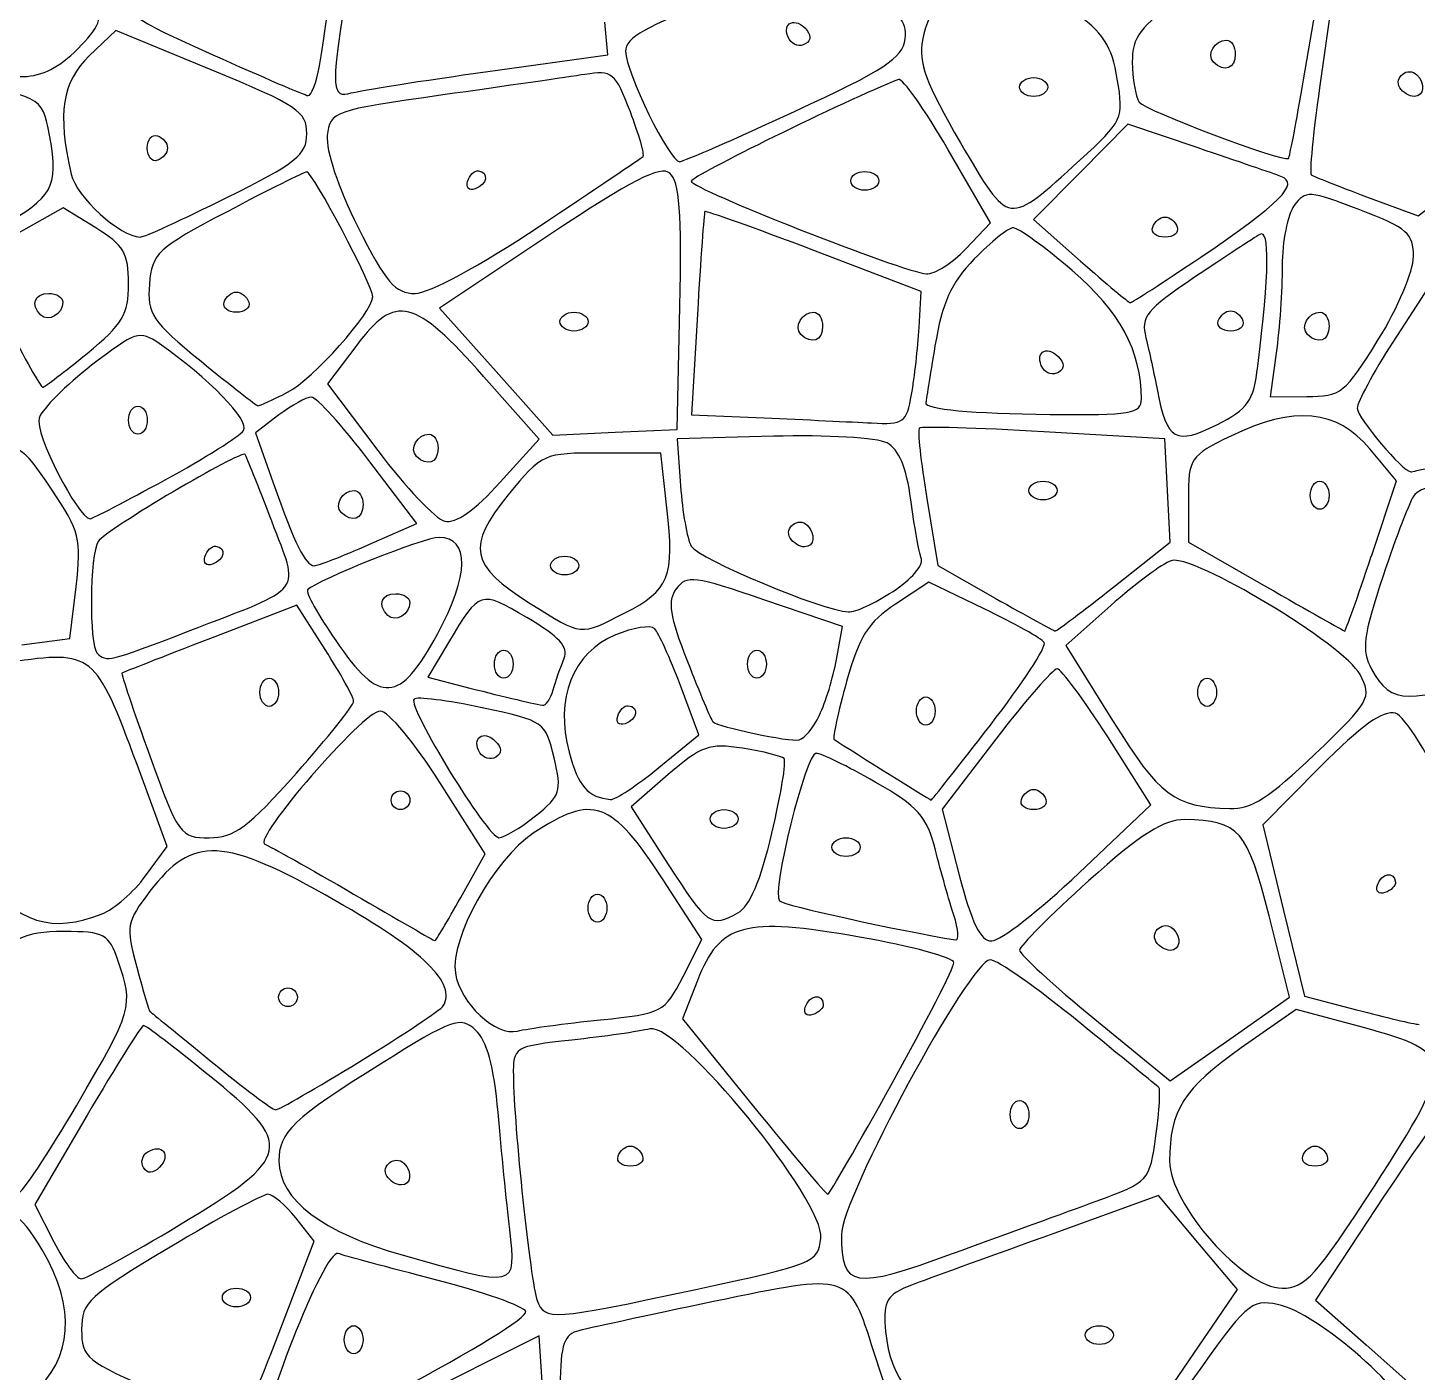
# Model space of a CAD drawing. Extents: x 1 to 601, y -4 to 449.
# Drawn here: x 68.6 to 179.7, y 215.2 to 322.6 of the extents above; entities that cross this region are included whole.
import ezdxf

# ---------------------------------------------------------------- set-up
doc = ezdxf.new("R2010")
doc.units = 0
doc.layers.get('0').update_dxf_attribs({"linetype": 'CONTINUOUS'})

msp = doc.modelspace()

# ---------------------------------------------------------------- linework, layer by layer
at = {"color": 7}
for points in [[(170.589548, 318.453255), (171.657413, 324.636765), (169.038413, 326.2554)], [(177.61266, 326.574623), (172.83183, 324.542745), (171.86811, 317.819175)], [(83.23983, 319.247535), (75.60369, 322.393808), (73.489831, 320.368598)], [(105.34878, 319.1175), (114.94659, 320.45829), (114.72378, 323.051558)], [(162.14688, 313.00542), (156.54279, 314.897992), (152.77188, 311.089567), (149.00097, 307.281142), (152.75097, 303.96801)], [(143.576115, 304.941518), (145.556895, 307.009013), (142.164668, 312.861765)], [(175.62597, 309.108668), (179.75097, 307.579417), (184.06347, 310.895557)], [(74.016136, 306.614655), (71.406308, 308.227612), (67.799566, 306.20016), (64.192816, 304.172715), (66.846893, 299.02908)], [(110.20641, 306.01086), (101.493247, 300.207683), (106.028715, 295.13373), (110.56419, 290.059785), (115.53258, 290.279408), (120.50097, 290.49903), (120.709477, 300.327263)], [(139.837717, 298.644473), (140.00097, 301.539915), (131.41737, 304.810867)], [(185.251432, 297.565792), (180.565267, 301.87587), (177.720622, 297.474645)], [(122.114445, 299.717917), (121.64409, 291.686798), (127.44753, 291.431348)], [(94.870568, 297.24633), (92.529533, 294.140805), (96.558293, 288.816158)], [(168.39903, 296.603707), (167.922083, 293.12403), (170.83653, 293.13228)], [(106.354365, 286.29738), (109.45776, 289.737998), (105.042203, 294.718515)], [(88.644795, 291.664395), (86.788628, 290.23812), (88.19289, 286.243575)], [(155.418818, 277.93653), (159.909465, 281.49903), (159.705218, 285.62403), (159.50097, 289.74903), (149.820068, 290.31813)], [(128.188748, 289.962772), (120.50097, 289.74903), (120.765045, 285.99903)], [(176.00436, 280.384208), (178.00593, 286.394378), (175.87845, 288.955057)], [(95.84148, 281.304503), (99.681998, 282.994028), (95.84148, 288.034005)], [(119.6775, 284.246355), (119.182223, 288.62403), (114.454305, 288.62403)], [(140.460855, 284.982555), (141.343373, 279.638715), (145.922168, 277.032517)], [(161.382338, 284.912078), (161.388338, 281.49903), (167.56947, 277.95783)], [(176.003993, 280.384208), (176.00436, 280.384208)], [(68.095103, 273.291337), (71.939243, 273.79251), (72.426773, 277.94058)], [(145.049685, 276.165998), (140.607127, 278.289345), (137.944215, 276.543765)], [(133.234178, 272.12403), (133.712228, 274.74903), (127.51449, 276.870277)], [(92.353545, 272.90898), (90.08112, 276.450247), (83.166045, 273.790815)], [(155.16042, 276.425663), (151.569877, 273.24903), (155.30826, 267.24903)], [(102.208875, 273.475433), (100.55172, 270.701842), (103.401345, 269.969857)], [(119.041732, 263.492295), (122.23698, 266.11056), (120.749452, 270.054795)], [(145.985303, 265.760603), (141.68577, 260.147175), (143.05044, 254.885603)], [(152.634893, 255.06153), (158.383875, 260.49903), (154.922655, 265.93653)], [(77.983477, 254.822467), (79.715985, 257.185035), (77.304997, 263.717032)], [(171.926085, 263.549595), (167.323342, 258.905573), (168.992685, 252.060735), (170.66202, 245.215898), (174.831495, 244.119405)], [(103.193363, 253.105148), (105.13899, 256.586258), (101.519738, 262.292648)], [(119.782643, 262.923682), (116.814315, 260.350327), (119.782643, 255.743738)], [(120.962873, 246.794377), (122.47044, 249.749452), (119.375452, 254.499825)], [(153.895598, 243.36927), (159.915218, 238.451707), (164.685653, 241.786477), (169.45608, 245.121247), (167.82246, 251.620447)], [(122.111168, 246.46134), (120.909983, 243.403432), (126.61002, 236.388735)], [(175.36686, 242.698972), (170.00097, 244.145242), (165.6078, 241.072132)], [(73.325491, 235.712535), (69.132721, 228.551033), (70.644586, 225.587535)], [(160.211932, 214.317052), (165.31134, 221.760082), (162.14295, 225.517605), (158.97456, 229.275127), (150.612765, 226.249965)], [(177.043087, 229.248683), (171.53307, 220.915365), (175.592917, 217.335968), (179.652765, 213.75657), (184.792957, 218.324903)], [(88.810162, 218.685338), (91.468725, 225.621645), (89.992912, 227.497838)], [(107.64228, 197.556315), (110.53359, 201.72084), (110.000085, 209.887522), (109.466587, 218.054205), (99.046282, 212.834108)], [(133.58754, 206.8155), (137.519557, 212.804678), (136.234395, 216.776858)]]:
    msp.add_lwpolyline(points, dxfattribs=at)
for points in [[(129.477668, 321.661695)], [(72.272431, 320.639348)], [(91.88595, 319.56153)], [(105.34878, 319.1175)], [(163.396358, 319.85364)], [(147.87597, 317.87403)], [(170.589548, 318.453255)], [(178.283003, 317.822205)], [(129.87597, 315.92121)], [(78.12597, 312.99903)], [(152.694473, 312.031095)], [(103.73847, 310.33653)], [(134.37597, 310.37403)], [(84.489945, 309.041175)], [(109.463475, 306.732945)], [(158.519722, 306.68028)], [(143.576115, 304.941518)], [(162.369225, 304.285132)], [(84.269723, 300.68028)], [(69.605581, 299.644417)], [(111.12597, 299.12403)], [(163.769723, 299.18028)], [(130.396357, 298.10364)], [(170.896358, 298.10364)], [(176.56347, 297.6843)], [(73.312246, 296.589375)], [(166.924927, 295.55265)], [(149.727667, 295.411695)], [(89.332313, 293.476455)], [(139.241235, 293.31153)], [(157.621785, 292.93653)], [(76.62597, 291.24903)], [(99.646358, 288.35364)], [(79.561988, 286.482923)], [(148.62597, 285.62403)], [(171.12597, 285.24903)], [(93.646358, 283.85364)], [(95.84148, 281.304502)], [(129.533003, 281.822205)], [(82.73847, 280.33653)], [(110.37597, 279.62403)], [(155.418818, 277.93653)], [(137.757353, 277.56153)], [(97.35558, 275.644417)], [(116.313345, 275.84208)], [(81.383858, 274.376138)], [(101.351708, 274.18653)], [(105.87597, 271.74903)], [(126.12597, 271.74903)], [(87.12597, 269.49903)], [(110.57841, 269.68653)], [(162.12597, 269.49903)], [(139.62597, 267.99903)], [(115.73847, 267.58653)], [(131.878553, 267.67941)], [(145.54236, 266.88462)], [(104.727667, 264.661695)], [(171.492247, 264.55911)], [(119.041732, 263.492295)], [(90.048735, 263.03691)], [(97.62597, 260.87403)], [(148.019723, 260.93028)], [(109.170045, 259.617135)], [(123.12597, 259.37403)], [(132.87597, 257.12403)], [(152.634893, 255.06153)], [(176.48847, 254.08653)], [(103.193363, 253.105148)], [(113.37597, 252.24903)], [(74.514646, 251.791957)], [(125.3592, 251.865052)], [(142.62363, 251.68653)], [(158.783003, 249.572205)], [(88.62597, 245.12403)], [(114.353137, 243.320137)], [(130.73847, 244.33653)], [(95.125313, 239.993497)], [(137.693348, 238.270102)], [(72.457216, 236.457345)], [(147.12597, 235.74903)], [(115.769722, 232.43028)], [(170.519722, 232.43028)], [(77.82339, 231.50688)], [(97.283002, 230.822205)], [(176.25402, 230.038597)], [(154.011067, 228.830887)], [(80.703525, 226.933537)], [(107.1042, 226.56153)], [(84.12597, 221.12403)], [(122.00097, 221.77569)], [(108.39543, 220.003612)], [(88.810162, 218.685338)], [(153.12597, 218.12403)], [(93.87597, 217.74903)]]:
    msp.add_lwpolyline(points, close=True, dxfattribs=at)
for points in [[(91.88595, 319.56153), (92.720903, 324.328733), (93.96522, 334.534163), (93.734978, 334.726613)], [(72.272431, 320.639347), (75.753023, 323.973968), (75.15972, 324.81534), (66.703351, 328.536983)], [(76.345283, 325.815645), (76.256423, 323.758433), (76.662698, 323.44791), (83.37597, 320.44197)], [(145.701638, 325.81551), (141.705473, 325.278413), (140.692073, 324.517058), (140.111858, 321.615975)], [(93.880988, 324.62403), (92.827358, 317.717303), (92.886255, 316.954118), (94.43847, 317.399828)], [(123.597218, 324.82521), (117.99168, 322.738545), (116.37597, 321.822405), (116.37597, 320.73063)], [(138.721643, 321.715298), (138.907793, 323.245275), (138.306863, 323.84067), (134.88039, 325.521173)], [(160.801695, 325.053675), (157.48323, 322.669598), (156.877748, 321.867157), (156.887453, 319.866173)], [(129.47769, 321.661695), (128.765033, 322.814805), (129.741203, 323.558797), (130.70382, 322.59618)], [(155.693093, 318.509745), (155.257635, 321.177473), (154.600732, 322.178595), (152.080905, 324.0147)], [(130.70382, 322.59618), (131.242455, 322.057545), (131.255393, 321.63804), (130.74312, 321.32145)], [(130.74312, 321.32145), (130.32318, 321.061913), (129.753728, 321.215025), (129.477668, 321.661695)], [(129.87597, 315.92121), (137.100045, 319.255058), (138.536813, 320.196172), (138.721643, 321.715298)], [(140.111858, 321.615975), (139.758698, 319.850175), (140.385698, 318.161775), (143.152965, 313.426778)], [(163.396358, 319.85364), (162.79716, 320.452837), (163.4745, 321.62403), (164.420235, 321.62403)], [(164.420235, 321.62403), (164.80839, 321.62403), (165.12597, 321.11778), (165.12597, 320.49903)], [(67.959931, 318.716603), (69.423076, 318.655253), (70.879111, 319.30446), (72.272431, 320.639348)], [(73.489831, 320.368598), (71.312288, 318.282383), (70.922933, 315.766943), (72.027203, 310.919198)], [(83.37597, 320.44197), (87.29472, 318.687315), (90.716535, 317.222962), (90.980003, 317.187855)], [(116.37597, 320.73063), (116.37597, 319.06413), (119.90781, 311.85924), (120.701108, 311.907435)], [(165.12597, 320.49903), (165.12597, 319.339223), (164.241, 319.009005), (163.396358, 319.85364)], [(90.87597, 314.154787), (90.87597, 315.91662), (90.15162, 316.39971), (83.23983, 319.247535)], [(90.980003, 317.187855), (91.24347, 317.152755), (91.651148, 318.220905), (91.88595, 319.56153)], [(94.43847, 317.399828), (95.160345, 317.607113), (100.069988, 318.380063), (105.34878, 319.1175)], [(113.10948, 318.881048), (111.812303, 318.675877), (106.70097, 317.937698), (101.75097, 317.24064)], [(116.751413, 315.89349), (115.54635, 319.048905), (115.32399, 319.231313), (113.10948, 318.881048)], [(156.887453, 319.866173), (156.893453, 318.564247), (157.146893, 317.127758), (157.449953, 316.673985)], [(178.283003, 317.822205), (177.770692, 318.651128), (178.953802, 319.546193), (179.64636, 318.853642)], [(70.170908, 314.711828), (69.668506, 317.223825), (69.095641, 317.428823), (60.102278, 318.31494)], [(138.188558, 318.481778), (133.866855, 316.75908), (121.62597, 310.747545), (121.62597, 310.347848)], [(142.164668, 312.861765), (140.298945, 316.08078), (138.5097, 318.609788), (138.188558, 318.481778)], [(147.87597, 317.87403), (147.87597, 318.28653), (148.38222, 318.62403), (149.00097, 318.62403)], [(149.00097, 317.12403), (148.38222, 317.12403), (147.87597, 317.46153), (147.87597, 317.87403)], [(149.00097, 318.62403), (149.61972, 318.62403), (150.12597, 318.28653), (150.12597, 317.87403)], [(150.12597, 317.87403), (150.12597, 317.46153), (149.61972, 317.12403), (149.00097, 317.12403)], [(152.694472, 312.031095), (156.137235, 315.168735), (156.212055, 315.33039), (155.693093, 318.509745)], [(169.38633, 312.174562), (169.460805, 312.226912), (170.002223, 315.052327), (170.589548, 318.453255)], [(171.86811, 317.819175), (171.338063, 314.121218), (171.038617, 310.992638), (171.20268, 310.866773)], [(179.420235, 317.12403), (179.03208, 317.12403), (178.520325, 317.438213), (178.283003, 317.822205)], [(179.64636, 318.853642), (180.359453, 318.14055), (180.226553, 317.12403), (179.420235, 317.12403)], [(101.75097, 317.24064), (92.951408, 316.00149), (92.745833, 315.929122), (92.52015, 313.99095)], [(157.449953, 316.673985), (157.898318, 316.002645), (168.921255, 311.847548), (169.38633, 312.174562)], [(117.767903, 312.312383), (117.914715, 312.433665), (117.457298, 314.045167), (116.751413, 315.89349)], [(120.701108, 311.907435), (121.00353, 311.92581), (125.13222, 313.732005), (129.87597, 315.92121)], [(67.220401, 307.18107), (70.759958, 309.319035), (71.084033, 310.146203), (70.170908, 314.711828)], [(78.12597, 312.99903), (78.12597, 313.686532), (78.488783, 314.128095), (78.93222, 313.980278)], [(78.93222, 313.980278), (79.375658, 313.832468), (79.73847, 313.390905), (79.73847, 312.99903)], [(84.489945, 309.041175), (90.050678, 311.799015), (90.87597, 312.45987), (90.87597, 314.154787)], [(92.52015, 313.99095), (92.384498, 312.826005), (93.393443, 309.816157), (94.967078, 306.691335)], [(143.152965, 313.426778), (147.097928, 306.676643), (146.857868, 306.711758), (152.694473, 312.031095)], [(78.93222, 312.017783), (78.488783, 311.869965), (78.12597, 312.311528), (78.12597, 312.99903)], [(79.73847, 312.99903), (79.73847, 312.607155), (79.375658, 312.165593), (78.93222, 312.017783)], [(109.463475, 306.732945), (113.884095, 309.680355), (117.62109, 312.1911), (117.767903, 312.312383)], [(168.772935, 310.734562), (168.210855, 310.94262), (165.229132, 311.964502), (162.14688, 313.00542)], [(96.147143, 301.106955), (96.175718, 301.973805), (91.349243, 311.116463), (90.87597, 311.091975)], [(103.73847, 310.33653), (103.90347, 310.83153), (104.283157, 311.211217), (104.58222, 311.18028)], [(104.58222, 311.18028), (105.478995, 311.087513), (105.305325, 310.058812), (104.33847, 309.73653)], [(119.918775, 310.984762), (119.14986, 311.622907), (116.911387, 310.476533), (110.20641, 306.01086)], [(134.37597, 310.37403), (134.37597, 310.78653), (134.88222, 311.12403), (135.50097, 311.12403)], [(135.50097, 311.12403), (136.11972, 311.12403), (136.62597, 310.78653), (136.62597, 310.37403)], [(72.027203, 310.919198), (72.439718, 309.10827), (75.964163, 305.893208), (77.552445, 305.878973)], [(90.87597, 311.091975), (90.66972, 311.081325), (87.80097, 309.649778), (84.50097, 307.910798)], [(104.33847, 309.73653), (103.84347, 309.57153), (103.57347, 309.84153), (103.73847, 310.33653)], [(120.709477, 300.327263), (120.868057, 307.802055), (120.678727, 310.354065), (119.918775, 310.984762)], [(121.62597, 310.347848), (121.62597, 309.749535), (138.606053, 303.066315), (140.423153, 302.949428)], [(135.50097, 309.62403), (134.88222, 309.62403), (134.37597, 309.96153), (134.37597, 310.37403)], [(136.62597, 310.37403), (136.62597, 309.96153), (136.11972, 309.62403), (135.50097, 309.62403)], [(162.369225, 304.285132), (168.73593, 308.581335), (170.30925, 310.165897), (168.772935, 310.734562)], [(171.20268, 310.866773), (171.366735, 310.740907), (173.35722, 309.949763), (175.62597, 309.108668)], [(77.552445, 305.878973), (77.85576, 305.875973), (80.977635, 307.299248), (84.489945, 309.041175)], [(175.08201, 308.059057), (171.025793, 309.611288), (170.735123, 309.629873), (169.83201, 308.394802)], [(84.50097, 307.910798), (78.884123, 304.950938), (78.487793, 304.581397), (78.294578, 302.12403)], [(122.709277, 307.915425), (122.640802, 307.82391), (122.373135, 304.135027), (122.114445, 299.717917)], [(131.41737, 304.810867), (126.696382, 306.609893), (122.777745, 308.006948), (122.709277, 307.915425)], [(169.83201, 308.394802), (169.306185, 307.675695), (168.87597, 305.51145), (168.87597, 303.58536)], [(179.37597, 304.321965), (179.37597, 306.178665), (178.889558, 306.601995), (175.08201, 308.059057)], [(94.967078, 306.691335), (97.220798, 302.216048), (97.94421, 301.37403), (99.535403, 301.37403)], [(99.535403, 301.37403), (100.629848, 301.37403), (104.810573, 303.630675), (109.463475, 306.732945)], [(159.50097, 305.87403), (158.813467, 305.87403), (158.371905, 306.236842), (158.519722, 306.68028)], [(158.519722, 306.68028), (158.667532, 307.123717), (159.109095, 307.48653), (159.50097, 307.48653)], [(159.50097, 307.48653), (159.892845, 307.48653), (160.334407, 307.123717), (160.482217, 306.68028)], [(160.482217, 306.68028), (160.630035, 306.236842), (160.188472, 305.87403), (159.50097, 305.87403)], [(76.62597, 302.153205), (76.62597, 304.596442), (76.254675, 305.23116), (74.016136, 306.614655)], [(147.379732, 306.62403), (146.9895, 306.62403), (145.58361, 305.50293), (144.255532, 304.132703)], [(152.082427, 303.21255), (149.88618, 305.088863), (147.769965, 306.62403), (147.379732, 306.62403)], [(167.075948, 306.093142), (166.622212, 305.828955), (164.281785, 304.28961), (161.874998, 302.67237)], [(166.924928, 295.55265), (167.849288, 303.060563), (167.899605, 306.5727), (167.075948, 306.093142)], [(140.423153, 302.949428), (141.067853, 302.907953), (142.486688, 303.804398), (143.576115, 304.941518)], [(144.255532, 304.132703), (142.400002, 302.218282), (141.67224, 300.611798), (141.112747, 297.195203)], [(152.75097, 303.96801), (154.81347, 302.145787), (156.600585, 300.64794), (156.72234, 300.639457)], [(156.72234, 300.639457), (156.844095, 300.630982), (159.385192, 302.271525), (162.369225, 304.285132)], [(168.87597, 303.58536), (168.87597, 301.659278), (168.661343, 298.517535), (168.39903, 296.603707)], [(176.56347, 297.684307), (178.110345, 300.183375), (179.37597, 303.170318), (179.37597, 304.321965)], [(157.621785, 292.93653), (157.60956, 296.78196), (155.9022, 299.949218), (152.082427, 303.21255)], [(161.874998, 302.67237), (158.015798, 300.079178), (157.555088, 299.508563), (157.973745, 297.84048)], [(69.605581, 299.644417), (68.760938, 300.48906), (69.091163, 301.37403), (70.250971, 301.37403)], [(70.250971, 301.37403), (70.869721, 301.37403), (71.375971, 301.05645), (71.375971, 300.668295)], [(73.312246, 296.589375), (76.17225, 298.93293), (76.62597, 299.694742), (76.62597, 302.153205)], [(78.294578, 302.12403), (78.107123, 299.73996), (78.48573, 299.17431), (82.419578, 295.961108)], [(84.269723, 300.68028), (84.417533, 301.123717), (84.859095, 301.48653), (85.25097, 301.48653)], [(85.25097, 301.48653), (85.642845, 301.48653), (86.084408, 301.123717), (86.232218, 300.68028)], [(89.332313, 293.476455), (91.402215, 294.54684), (96.104438, 299.811877), (96.147143, 301.106955)], [(105.042203, 294.718515), (99.46932, 301.00443), (97.982138, 301.374023), (94.870568, 297.24633)], [(71.375971, 300.668295), (71.375971, 299.72256), (70.204778, 299.04522), (69.605581, 299.644417)], [(85.25097, 299.87403), (84.563468, 299.87403), (84.121905, 300.236842), (84.269723, 300.68028)], [(86.232218, 300.68028), (86.380035, 300.236842), (85.938473, 299.87403), (85.25097, 299.87403)], [(163.769723, 299.18028), (163.917532, 299.623717), (164.359095, 299.98653), (164.75097, 299.98653)], [(164.75097, 299.98653), (165.142845, 299.98653), (165.584408, 299.623717), (165.732218, 299.18028)], [(66.846893, 299.02908), (68.306633, 296.200087), (69.612916, 293.88288), (69.749746, 293.879737)], [(111.12597, 299.12403), (111.12597, 299.53653), (111.63222, 299.87403), (112.25097, 299.87403)], [(112.25097, 298.37403), (111.63222, 298.37403), (111.12597, 298.71153), (111.12597, 299.12403)], [(112.25097, 299.87403), (112.86972, 299.87403), (113.37597, 299.53653), (113.37597, 299.12403)], [(113.37597, 299.12403), (113.37597, 298.71153), (112.86972, 298.37403), (112.25097, 298.37403)], [(130.396357, 298.10364), (129.79716, 298.702837), (130.4745, 299.87403), (131.420235, 299.87403)], [(131.420235, 299.87403), (131.80839, 299.87403), (132.12597, 299.36778), (132.12597, 298.74903)], [(164.75097, 298.37403), (164.063468, 298.37403), (163.621905, 298.736842), (163.769723, 299.18028)], [(165.732218, 299.18028), (165.880035, 298.736842), (165.438473, 298.37403), (164.75097, 298.37403)], [(170.896358, 298.10364), (170.29716, 298.702837), (170.9745, 299.87403), (171.920235, 299.87403)], [(171.920235, 299.87403), (172.30839, 299.87403), (172.62597, 299.36778), (172.62597, 298.74903)], [(79.085258, 297.364673), (77.516228, 298.451048), (77.20224, 298.35057), (73.675658, 295.633515)], [(132.12597, 298.74903), (132.12597, 297.589223), (131.241, 297.259005), (130.396357, 298.10364)], [(139.241235, 293.31153), (139.47951, 294.652155), (139.747927, 297.051983), (139.837717, 298.644473)], [(157.973745, 297.84048), (158.234843, 296.800185), (158.6484, 294.891533), (158.892758, 293.599035)], [(172.62597, 298.74903), (172.62597, 297.589223), (171.741, 297.259005), (170.896358, 298.10364)], [(85.81602, 290.420423), (86.349548, 291.202808), (83.013128, 294.645053), (79.085258, 297.364673)], [(141.112747, 297.195203), (140.7123, 294.749805), (140.382705, 292.689405), (140.380312, 292.61652)], [(149.72769, 295.411695), (149.015032, 296.564805), (149.991202, 297.308797), (150.95382, 296.34618)], [(170.83653, 293.13228), (173.58936, 293.14008), (173.906933, 293.3925), (176.56347, 297.6843)], [(177.720622, 297.474645), (176.156062, 295.053967), (174.87597, 292.681395), (174.87597, 292.202265)], [(73.675658, 295.633515), (71.616518, 294.047048), (69.724966, 292.149728), (69.472208, 291.41724)], [(69.749746, 293.879737), (69.886576, 293.876737), (71.489701, 295.095937), (73.312246, 296.589375)], [(82.419578, 295.961108), (84.80184, 294.015255), (86.852108, 292.41213), (86.975715, 292.398608)], [(150.95382, 296.34618), (151.492455, 295.807545), (151.505392, 295.38804), (150.99312, 295.07145)], [(163.652085, 290.887358), (166.166205, 292.169962), (166.581307, 292.761675), (166.924927, 295.55265)], [(150.99312, 295.07145), (150.57318, 294.811913), (150.003727, 294.965025), (149.727667, 295.411695)], [(86.975715, 292.398608), (87.099323, 292.385108), (88.159793, 292.870117), (89.332313, 293.476455)], [(158.892758, 293.599035), (159.638565, 289.654155), (160.392645, 289.22451), (163.652085, 290.887358)], [(76.62597, 291.24903), (76.62597, 291.86778), (76.96347, 292.37403), (77.37597, 292.37403)], [(77.37597, 292.37403), (77.78847, 292.37403), (78.12597, 291.86778), (78.12597, 291.24903)], [(91.25097, 293.08233), (90.83847, 293.08683), (89.665695, 292.44885), (88.644795, 291.664395)], [(95.84148, 288.034005), (93.729203, 290.80599), (91.66347, 293.07774), (91.25097, 293.08233)], [(136.029487, 291.02496), (138.6171, 290.884402), (138.837765, 291.041535), (139.241235, 293.31153)], [(140.380312, 292.61652), (140.364037, 292.119825), (144.02814, 291.785813), (150.31347, 291.71103)], [(150.31347, 291.71103), (156.81237, 291.633713), (157.625505, 291.770055), (157.621785, 292.93653)], [(175.87845, 288.955057), (173.256758, 292.110577), (169.817355, 292.426275), (164.771033, 289.974578)], [(69.472208, 291.41724), (69.076666, 290.270985), (72.581348, 283.379603), (73.561988, 283.375373)], [(77.37597, 290.12403), (76.96347, 290.12403), (76.62597, 290.63028), (76.62597, 291.24903)], [(78.12597, 291.24903), (78.12597, 290.63028), (77.78847, 290.12403), (77.37597, 290.12403)], [(127.44753, 291.431348), (130.639425, 291.29085), (134.501302, 291.107978), (136.029487, 291.02496)], [(174.87597, 292.202265), (174.87597, 291.421357), (178.51362, 287.12403), (179.174655, 287.12403)], [(79.561988, 286.482923), (82.690928, 288.19281), (85.505243, 289.964685), (85.81602, 290.420423)], [(99.646358, 288.35364), (99.04716, 288.952837), (99.7245, 290.12403), (100.670235, 290.12403)], [(100.670235, 290.12403), (101.05839, 290.12403), (101.37597, 289.61778), (101.37597, 288.99903)], [(137.27601, 289.427527), (136.506293, 289.839472), (132.417023, 290.080327), (128.188748, 289.962772)], [(139.858755, 290.606812), (139.704525, 290.452583), (139.97547, 287.92167), (140.460855, 284.982555)], [(149.820068, 290.31813), (144.495578, 290.631135), (140.012985, 290.761043), (139.858755, 290.606812)], [(70.457633, 285.725092), (68.006821, 289.352872), (67.992931, 289.360425), (64.625971, 288.89817)], [(85.943865, 288.503505), (85.63998, 288.886627), (74.834716, 282.500977), (74.199953, 281.563132)], [(101.37597, 288.99903), (101.37597, 287.839223), (100.491, 287.509005), (99.646358, 288.35364)], [(139.177778, 284.892157), (138.83646, 287.4651), (138.226988, 288.918577), (137.27601, 289.427527)], [(164.771033, 289.974578), (161.481233, 288.376275), (161.376165, 288.219315), (161.382338, 284.912078)], [(88.074435, 283.180057), (87.013635, 285.967987), (86.05488, 288.36354), (85.943865, 288.503505)], [(96.558293, 288.816158), (98.774108, 285.887603), (101.18643, 283.348695), (101.919008, 283.174133)], [(114.454305, 288.62403), (109.767908, 288.62403), (109.702365, 288.594705), (106.989525, 285.284048)], [(179.174655, 287.12403), (179.322075, 287.12403), (181.593375, 287.664263), (184.221982, 288.324547)], [(188.711895, 287.75334), (188.270025, 288.265177), (180.088898, 286.10658), (179.471295, 285.315202)], [(72.426773, 277.94058), (72.878063, 281.780385), (72.731723, 282.358905), (70.457633, 285.725092)], [(73.561988, 283.375373), (73.733041, 283.37463), (76.433048, 284.773028), (79.561988, 286.482923)], [(88.19289, 286.243575), (89.913585, 281.348903), (90.764903, 279.62541), (91.464855, 279.619507)], [(93.646358, 283.85364), (93.04716, 284.452837), (93.7245, 285.62403), (94.670235, 285.62403)], [(94.670235, 285.62403), (95.05839, 285.62403), (95.37597, 285.11778), (95.37597, 284.49903)], [(101.919008, 283.174133), (102.790838, 282.96639), (104.32305, 284.045325), (106.354365, 286.29738)], [(120.765045, 285.99903), (120.91029, 283.93653), (121.294313, 281.767995), (121.618433, 281.18007)], [(148.62597, 285.62403), (148.62597, 286.03653), (149.13222, 286.37403), (149.75097, 286.37403)], [(149.75097, 284.87403), (149.13222, 284.87403), (148.62597, 285.21153), (148.62597, 285.62403)], [(149.75097, 286.37403), (150.36972, 286.37403), (150.87597, 286.03653), (150.87597, 285.62403)], [(150.87597, 285.62403), (150.87597, 285.21153), (150.36972, 284.87403), (149.75097, 284.87403)], [(171.12597, 285.24903), (171.12597, 285.86778), (171.46347, 286.37403), (171.87597, 286.37403)], [(171.87597, 286.37403), (172.28847, 286.37403), (172.62597, 285.86778), (172.62597, 285.24903)], [(95.37597, 284.49903), (95.37597, 283.339223), (94.491, 283.009005), (93.646358, 283.85364)], [(106.989525, 285.284048), (103.60842, 281.157848), (103.916955, 279.636833), (108.750908, 276.600795)], [(140.023875, 280.177395), (139.834778, 280.687995), (139.454033, 282.80964), (139.177778, 284.892157)], [(171.87597, 284.12403), (171.46347, 284.12403), (171.12597, 284.63028), (171.12597, 285.24903)], [(172.62597, 285.24903), (172.62597, 284.63028), (172.28847, 284.12403), (171.87597, 284.12403)], [(179.471295, 285.315202), (179.12097, 284.866305), (177.98592, 281.939992), (176.948963, 278.812282)], [(116.313345, 275.84208), (119.8731, 277.65813), (120.301725, 278.72892), (119.6775, 284.246355)], [(129.533003, 281.822205), (129.020693, 282.651128), (130.203803, 283.546192), (130.89636, 282.853642)], [(81.383828, 274.376138), (90.88302, 278.033955), (90.316268, 277.288177), (88.074435, 283.180057)], [(130.89636, 282.853642), (131.609453, 282.14055), (131.476553, 281.12403), (130.670235, 281.12403)], [(74.199953, 281.563132), (73.509901, 280.543612), (73.449953, 273.300045), (74.126003, 272.624032)], [(82.73847, 280.33653), (82.90347, 280.83153), (83.283158, 281.211217), (83.58222, 281.18028)], [(83.58222, 281.18028), (84.478995, 281.087513), (84.305325, 280.058812), (83.33847, 279.73653)], [(101.455005, 281.87403), (100.240208, 281.87403), (91.779038, 278.50161), (90.942998, 277.6842)], [(91.464855, 279.619507), (91.759718, 279.617257), (93.729203, 280.375267), (95.84148, 281.304502)], [(101.351708, 274.18653), (103.877438, 278.84451), (103.918148, 281.87403), (101.455005, 281.87403)], [(121.618433, 281.18007), (122.17116, 280.177455), (132.12558, 276.01371), (134.198985, 275.91786)], [(130.670235, 281.12403), (130.28208, 281.12403), (129.770325, 281.438212), (129.533003, 281.822205)], [(83.33847, 279.73653), (82.84347, 279.57153), (82.57347, 279.84153), (82.73847, 280.33653)], [(110.37597, 279.62403), (110.37597, 280.03653), (110.88222, 280.37403), (111.50097, 280.37403)], [(111.50097, 280.37403), (112.11972, 280.37403), (112.62597, 280.03653), (112.62597, 279.62403)], [(137.757353, 277.56153), (139.19304, 278.489655), (140.21298, 279.666795), (140.023875, 280.177395)], [(159.992842, 280.016287), (159.30981, 279.788588), (157.135222, 278.172802), (155.16042, 276.425663)], [(175.10577, 270.912577), (173.859855, 273.290498), (161.732002, 280.59606), (159.992842, 280.016287)], [(173.876513, 274.39533), (173.945738, 274.38363), (174.903128, 277.078613), (176.003993, 280.384208)], [(111.50097, 278.87403), (110.88222, 278.87403), (110.37597, 279.21153), (110.37597, 279.62403)], [(112.62597, 279.62403), (112.62597, 279.21153), (112.11972, 278.87403), (111.50097, 278.87403)], [(127.51449, 276.870277), (121.853753, 278.807722), (121.238993, 278.885167), (120.41922, 277.764068)], [(120.41922, 277.764068), (119.699115, 276.779265), (119.875755, 275.63316), (121.31274, 271.966417)], [(150.71457, 274.400175), (150.83205, 274.385775), (152.948963, 275.977155), (155.418818, 277.93653)], [(167.56947, 277.95783), (170.969093, 276.01017), (173.807265, 274.407045), (173.876513, 274.39533)], [(176.948963, 278.812282), (175.33998, 273.959182), (175.20285, 272.865338), (176.01351, 271.350607)], [(90.942998, 277.6842), (90.773618, 277.518585), (91.786118, 275.694202), (93.192998, 273.630007)], [(97.35558, 275.644417), (96.510945, 276.48906), (96.841163, 277.37403), (98.00097, 277.37403)], [(99.12597, 276.668295), (99.12597, 275.72256), (97.954778, 275.04522), (97.35558, 275.644417)], [(98.00097, 277.37403), (98.61972, 277.37403), (99.12597, 277.05645), (99.12597, 276.668295)], [(108.469515, 275.477812), (104.726655, 277.671277), (104.713208, 277.66698), (102.208875, 273.475433)], [(134.198985, 275.91786), (134.7204, 275.893785), (136.321665, 276.633405), (137.757353, 277.56153)], [(145.922168, 277.032517), (148.44051, 275.59911), (150.59709, 274.414552), (150.71457, 274.400175)], [(108.750908, 276.600795), (112.929638, 273.976283), (112.70103, 273.999217), (116.313345, 275.84208)], [(137.944215, 276.543765), (135.783225, 275.127202), (135.049027, 273.962738), (134.048977, 270.36576)], [(149.846827, 273.46893), (149.651812, 273.784477), (147.493095, 274.998157), (145.049685, 276.165998)], [(111.45906, 272.21496), (111.831953, 273.115875), (111.057458, 273.961177), (108.469515, 275.477812)], [(118.701735, 274.578742), (118.393635, 274.897582), (116.978475, 274.672492), (115.556955, 274.078545)], [(120.749452, 270.054795), (119.931315, 272.224125), (119.009842, 274.259902), (118.701735, 274.578742)], [(74.126003, 272.624032), (74.862218, 271.887817), (75.02187, 271.92636), (81.383858, 274.376138)], [(83.166045, 273.790815), (79.36275, 272.328127), (76.182892, 271.08978), (76.099695, 271.03893)], [(93.192998, 273.630007), (96.710183, 268.469558), (98.31096, 268.57875), (101.351708, 274.18653)], [(115.556955, 274.078545), (112.15122, 272.655532), (110.700645, 268.988857), (111.851947, 264.713235)], [(145.54236, 266.88462), (148.10484, 270.19044), (150.04185, 273.153382), (149.846827, 273.46893)], [(77.304997, 263.717032), (73.995188, 272.684168), (73.771838, 272.86347), (67.117651, 271.895325)], [(94.62597, 268.783748), (94.62597, 269.104927), (93.603375, 270.961282), (92.353545, 272.90898)], [(105.87597, 271.74903), (105.87597, 272.36778), (106.21347, 272.87403), (106.62597, 272.87403)], [(106.62597, 272.87403), (107.03847, 272.87403), (107.37597, 272.36778), (107.37597, 271.74903)], [(110.57841, 269.68653), (110.785965, 270.408405), (111.182265, 271.5462), (111.45906, 272.21496)], [(126.12597, 271.74903), (126.12597, 272.36778), (126.46347, 272.87403), (126.87597, 272.87403)], [(126.87597, 272.87403), (127.28847, 272.87403), (127.62597, 272.36778), (127.62597, 271.74903)], [(106.62597, 270.62403), (106.21347, 270.62403), (105.87597, 271.13028), (105.87597, 271.74903)], [(107.37597, 271.74903), (107.37597, 271.13028), (107.03847, 270.62403), (106.62597, 270.62403)], [(121.31274, 271.966417), (122.297813, 269.452807), (123.213188, 267.286815), (123.34689, 267.153112)], [(126.87597, 270.62403), (126.46347, 270.62403), (126.12597, 271.13028), (126.12597, 271.74903)], [(127.62597, 271.74903), (127.62597, 271.13028), (127.28847, 270.62403), (126.87597, 270.62403)], [(131.878553, 267.67941), (132.361223, 268.680202), (132.97125, 270.68028), (133.234178, 272.12403)], [(150.873143, 271.37403), (150.549577, 271.37403), (148.350053, 268.847985), (145.985303, 265.760603)], [(154.922655, 265.93653), (153.01899, 268.927155), (151.196708, 271.37403), (150.873143, 271.37403)], [(176.01351, 271.350607), (177.551618, 268.476622), (179.206155, 268.464142), (186.06714, 271.274797)], [(76.099695, 271.03893), (76.01649, 270.98808), (77.01699, 268.00518), (78.323017, 264.410257)], [(87.12597, 269.49903), (87.12597, 270.11778), (87.46347, 270.62403), (87.87597, 270.62403)], [(87.87597, 270.62403), (88.28847, 270.62403), (88.62597, 270.11778), (88.62597, 269.49903)], [(134.048977, 270.36576), (133.371203, 267.92793), (132.914378, 265.850392), (133.033815, 265.749)], [(162.12597, 269.49903), (162.12597, 270.11778), (162.46347, 270.62403), (162.87597, 270.62403)], [(162.87597, 270.62403), (163.28847, 270.62403), (163.62597, 270.11778), (163.62597, 269.49903)], [(171.492247, 264.55911), (175.922242, 268.813013), (176.069857, 269.07255), (175.10577, 270.912577)], [(87.87597, 268.37403), (87.46347, 268.37403), (87.12597, 268.88028), (87.12597, 269.49903)], [(88.62597, 269.49903), (88.62597, 268.88028), (88.28847, 268.37403), (87.87597, 268.37403)], [(99.45288, 268.950938), (98.892682, 268.39074), (105.3459, 257.873302), (106.247085, 257.877757)], [(104.901262, 268.261372), (102.118725, 268.854713), (99.666952, 269.165017), (99.45288, 268.950938)], [(103.401345, 269.969857), (106.21107, 269.248125), (108.797813, 268.631025), (109.725998, 268.46103)], [(109.725998, 268.46103), (109.98726, 268.41318), (110.370848, 268.964655), (110.57841, 269.68653)], [(139.62597, 267.99903), (139.62597, 268.61778), (139.96347, 269.12403), (140.37597, 269.12403)], [(140.37597, 269.12403), (140.78847, 269.12403), (141.12597, 268.61778), (141.12597, 267.99903)], [(162.87597, 268.37403), (162.46347, 268.37403), (162.12597, 268.88028), (162.12597, 269.49903)], [(163.62597, 269.49903), (163.62597, 268.88028), (163.28847, 268.37403), (162.87597, 268.37403)], [(96.761085, 267.99903), (95.398095, 267.99903), (86.487105, 257.71956), (87.527858, 257.34783)], [(90.048735, 263.03691), (92.566215, 265.876492), (94.62597, 268.462567), (94.62597, 268.783748)], [(101.519738, 262.292648), (99.529148, 265.431158), (97.387755, 267.99903), (96.761085, 267.99903)], [(110.649772, 264.267682), (109.97043, 267.140242), (109.88694, 267.19824), (104.901262, 268.261372)], [(115.73847, 267.58653), (115.90347, 268.08153), (116.283157, 268.461217), (116.58222, 268.43028)], [(116.58222, 268.43028), (117.478995, 268.337513), (117.305325, 267.308812), (116.33847, 266.98653)], [(140.37597, 266.87403), (139.96347, 266.87403), (139.62597, 267.38028), (139.62597, 267.99903)], [(141.12597, 267.99903), (141.12597, 267.38028), (140.78847, 266.87403), (140.37597, 266.87403)], [(177.94524, 267.82323), (176.936775, 268.086945), (175.203187, 266.85609), (171.926085, 263.549595)], [(186.12597, 252.13707), (186.12597, 254.427382), (179.328322, 267.461542), (177.94524, 267.82323)], [(116.33847, 266.98653), (115.84347, 266.82153), (115.57347, 267.09153), (115.73847, 267.58653)], [(123.34689, 267.153112), (123.77169, 266.728305), (129.46968, 265.525995), (130.25097, 265.696305)], [(130.25097, 265.696305), (130.66347, 265.786223), (131.395882, 266.678625), (131.878553, 267.67941)], [(140.817142, 260.88828), (140.853517, 260.88048), (142.97988, 263.578792), (145.54236, 266.88462)], [(155.30826, 267.24903), (159.091702, 261.176708), (160.187962, 260.352645), (164.687272, 260.19879)], [(104.72769, 264.661695), (104.015032, 265.814805), (104.991202, 266.558797), (105.95382, 265.59618)], [(105.95382, 265.59618), (106.492455, 265.057545), (106.505392, 264.63804), (105.99312, 264.32145)], [(133.033815, 265.749), (133.254645, 265.561537), (140.696032, 260.914365), (140.817142, 260.88828)], [(105.99312, 264.32145), (105.57318, 264.061913), (105.003727, 264.215025), (104.727667, 264.661695)], [(111.851947, 264.713235), (112.586775, 261.9843), (113.370997, 261.091905), (115.173727, 260.933243)], [(125.722815, 265.026195), (123.081578, 265.444658), (122.420753, 265.210762), (119.782643, 262.923682)], [(129.045135, 264.20487), (128.85237, 264.397627), (127.357328, 264.767227), (125.722815, 265.026195)], [(131.60931, 264.62403), (130.778355, 264.62403), (128.010578, 253.489418), (128.676105, 252.823897)], [(136.330523, 262.328512), (134.123843, 263.591048), (131.999295, 264.62403), (131.60931, 264.62403)], [(164.687272, 260.19879), (166.386877, 260.140665), (167.90175, 261.11133), (171.492247, 264.55911)], [(78.323017, 264.410257), (80.629372, 258.061867), (80.76621, 257.87403), (83.08455, 257.87403)], [(109.170045, 259.617135), (111.177937, 261.223815), (111.287895, 261.569408), (110.649772, 264.267682)], [(115.173727, 260.933243), (115.54374, 260.900692), (117.28434, 262.05225), (119.041732, 263.492295)], [(128.069707, 258.230235), (128.798955, 261.32352), (129.237893, 264.012105), (129.045135, 264.20487)], [(83.08455, 257.87403), (85.09269, 257.87403), (86.19789, 258.693367), (90.048735, 263.03691)], [(141.145988, 256.891012), (140.457555, 259.583647), (139.768867, 260.361292), (136.330523, 262.328512)], [(97.62597, 260.87403), (97.62597, 261.28653), (97.96347, 261.62403), (98.37597, 261.62403)], [(98.37597, 261.62403), (98.78847, 261.62403), (99.12597, 261.28653), (99.12597, 260.87403)], [(119.375452, 254.499825), (115.22514, 260.869965), (113.76309, 261.394147), (108.97803, 258.22755)], [(148.019723, 260.93028), (148.167532, 261.373717), (148.609095, 261.73653), (149.00097, 261.73653)], [(149.00097, 261.73653), (149.392845, 261.73653), (149.834408, 261.373717), (149.982218, 260.93028)], [(98.37597, 260.12403), (97.96347, 260.12403), (97.62597, 260.46153), (97.62597, 260.87403)], [(99.12597, 260.87403), (99.12597, 260.46153), (98.78847, 260.12403), (98.37597, 260.12403)], [(123.12597, 259.37403), (123.12597, 259.78653), (123.63222, 260.12403), (124.25097, 260.12403)], [(124.25097, 260.12403), (124.86972, 260.12403), (125.37597, 259.78653), (125.37597, 259.37403)], [(149.00097, 260.12403), (148.313468, 260.12403), (147.871905, 260.486842), (148.019723, 260.93028)], [(149.982218, 260.93028), (150.130035, 260.486842), (149.688473, 260.12403), (149.00097, 260.12403)], [(106.247085, 257.877757), (106.661722, 257.880007), (107.977057, 258.662527), (109.170045, 259.617135)], [(124.25097, 258.62403), (123.63222, 258.62403), (123.12597, 258.96153), (123.12597, 259.37403)], [(125.37597, 259.37403), (125.37597, 258.96153), (124.86972, 258.62403), (124.25097, 258.62403)], [(161.085757, 259.321312), (159.43749, 259.361437), (157.602113, 258.194032), (153.398257, 254.431605)], [(167.82246, 251.620447), (166.09131, 258.507682), (165.47298, 259.214505), (161.085757, 259.321312)], [(93.178237, 252.84018), (84.208785, 257.957445), (81.755243, 258.08226), (78.33294, 253.595393)], [(108.97803, 258.22755), (105.863692, 256.166572), (102.314505, 249.797055), (102.75699, 247.06302)], [(125.3592, 251.865052), (126.282, 252.35892), (127.186035, 254.4819), (128.069707, 258.230235)], [(132.87597, 257.12403), (132.87597, 257.53653), (133.38222, 257.87403), (134.00097, 257.87403)], [(134.00097, 257.87403), (134.61972, 257.87403), (135.12597, 257.53653), (135.12597, 257.12403)], [(87.527858, 257.34783), (87.925568, 257.20578), (91.11972, 255.417127), (94.62597, 253.373048)], [(134.00097, 256.37403), (133.38222, 256.37403), (132.87597, 256.71153), (132.87597, 257.12403)], [(135.12597, 257.12403), (135.12597, 256.71153), (134.61972, 256.37403), (134.00097, 256.37403)], [(142.62363, 251.68653), (142.252755, 252.820905), (141.58782, 255.162923), (141.145988, 256.891012)], [(119.782643, 255.743738), (122.921572, 250.87239), (123.175013, 250.69611), (125.3592, 251.865052)], [(64.037851, 255.085117), (68.127488, 250.944037), (70.429441, 250.220467), (74.514646, 251.791957)], [(74.514646, 251.791957), (75.46962, 252.159322), (77.030595, 253.523047), (77.983477, 254.822467)], [(143.05044, 254.885603), (144.044753, 251.052), (144.750398, 249.62403), (145.650518, 249.62403)], [(145.650518, 249.62403), (146.329988, 249.62403), (149.472952, 252.070905), (152.634893, 255.06153)], [(153.398257, 254.431605), (150.360997, 251.713275), (147.87597, 249.218655), (147.87597, 248.888002)], [(176.48847, 254.08653), (176.810753, 255.053385), (177.839452, 255.227055), (177.93222, 254.33028)], [(78.33294, 253.595393), (76.447455, 251.1234), (76.395383, 250.822988), (77.2794, 247.517738)], [(94.62597, 253.373048), (98.13222, 251.328968), (101.056493, 249.649223), (101.124353, 249.640283)], [(113.37597, 252.24903), (113.37597, 252.86778), (113.71347, 253.37403), (114.12597, 253.37403)], [(114.12597, 253.37403), (114.53847, 253.37403), (114.87597, 252.86778), (114.87597, 252.24903)], [(177.08847, 253.48653), (176.59347, 253.32153), (176.32347, 253.59153), (176.48847, 254.08653)], [(177.93222, 254.33028), (177.963195, 254.031217), (177.58347, 253.65153), (177.08847, 253.48653)], [(101.785905, 244.430558), (102.8916, 246.219608), (100.237282, 248.812845), (93.178237, 252.84018)], [(101.124353, 249.640283), (101.192228, 249.631358), (102.123263, 251.190533), (103.193363, 253.105148)], [(114.12597, 251.12403), (113.71347, 251.12403), (113.37597, 251.63028), (113.37597, 252.24903)], [(114.87597, 252.24903), (114.87597, 251.63028), (114.53847, 251.12403), (114.12597, 251.12403)], [(128.676105, 252.823897), (129.018023, 252.48198), (138.295665, 250.431892), (142.774455, 249.70857)], [(135.06849, 249.935647), (125.828093, 251.552947), (123.909083, 251.038395), (122.111168, 246.46134)], [(142.774455, 249.70857), (143.062373, 249.66207), (142.994497, 250.552155), (142.62363, 251.68653)], [(158.783003, 249.572205), (158.270693, 250.401127), (159.453802, 251.296192), (160.14636, 250.603642)], [(71.441768, 250.37403), (68.211398, 250.37403), (67.439251, 249.982575), (62.547398, 245.86485)], [(75.802598, 248.012115), (75.036023, 250.211115), (74.735228, 250.37403), (71.441768, 250.37403)], [(160.14636, 250.603642), (160.859453, 249.89055), (160.726553, 248.87403), (159.920235, 248.87403)], [(142.62597, 247.889542), (142.62597, 248.287395), (139.225103, 249.20814), (135.06849, 249.935647)], [(147.87597, 248.888002), (147.87597, 248.557357), (150.584805, 246.073927), (153.895598, 243.36927)], [(159.920235, 248.87403), (159.53208, 248.87403), (159.020325, 249.188212), (158.783003, 249.572205)], [(72.457216, 236.457345), (76.941353, 244.076527), (77.047155, 244.44198), (75.802598, 248.012115)], [(145.519822, 248.122575), (143.93133, 248.120325), (133.62597, 229.069515), (133.62597, 226.135252)], [(137.693348, 238.270102), (140.406285, 243.162937), (142.62597, 247.49169), (142.62597, 247.889542)], [(152.644822, 243.124515), (149.286435, 245.874247), (146.080185, 248.123377), (145.519822, 248.122575)], [(77.2794, 247.517738), (77.790893, 245.60532), (78.274995, 244.004468), (78.355178, 243.960293)], [(102.75699, 247.06302), (103.15191, 244.622932), (105.97731, 241.987432), (107.731072, 242.423265)], [(114.353137, 243.320137), (119.356395, 243.829237), (119.484532, 243.896587), (120.962873, 246.794377)], [(88.62597, 245.12403), (88.62597, 245.53653), (88.96347, 245.87403), (89.37597, 245.87403)], [(89.37597, 245.87403), (89.78847, 245.87403), (90.12597, 245.53653), (90.12597, 245.12403)], [(89.37597, 244.37403), (88.96347, 244.37403), (88.62597, 244.71153), (88.62597, 245.12403)], [(90.12597, 245.12403), (90.12597, 244.71153), (89.78847, 244.37403), (89.37597, 244.37403)], [(95.125313, 239.993497), (98.595698, 242.121698), (101.592968, 244.118378), (101.785905, 244.430558)], [(130.73847, 244.33653), (131.060753, 245.303385), (132.089453, 245.477055), (132.18222, 244.58028)], [(132.18222, 244.58028), (132.213195, 244.281217), (131.83347, 243.90153), (131.33847, 243.73653)], [(78.355178, 243.960293), (78.435368, 243.916118), (80.627865, 242.13489), (83.22741, 240.002003)], [(104.36787, 242.506358), (103.144875, 243.613155), (102.584415, 243.41244), (96.774195, 239.786835)], [(107.731072, 242.423265), (108.567015, 242.631007), (111.546945, 243.034597), (114.353137, 243.320137)], [(131.33847, 243.73653), (130.84347, 243.57153), (130.57347, 243.84153), (130.73847, 244.33653)], [(174.831495, 244.119405), (177.12471, 243.51633), (179.375062, 242.98941), (179.832285, 242.948468)], [(77.829922, 242.87403), (77.658517, 242.87403), (75.631522, 239.651355), (73.325491, 235.712535)], [(82.992615, 238.93653), (80.324542, 241.102155), (78.001327, 242.87403), (77.829922, 242.87403)], [(106.17396, 235.905195), (105.837727, 239.64825), (105.282112, 241.67898), (104.36787, 242.506358)], [(118.313107, 242.594798), (117.45393, 242.386388), (114.641595, 241.982865), (112.06347, 241.698082)], [(131.988067, 225.86274), (132.33399, 228.790613), (120.598822, 243.149228), (118.313107, 242.594798)], [(159.01545, 237.922537), (158.869987, 238.03389), (156.003202, 240.374782), (152.644822, 243.124515)], [(176.25402, 230.038597), (182.782477, 240.140932), (182.742532, 240.711007), (175.36686, 242.698972)], [(112.06347, 241.698082), (107.419815, 241.185128), (107.37615, 241.15839), (107.39532, 238.839652)], [(83.22741, 240.002003), (85.826948, 237.869115), (88.147717, 236.12403), (88.38468, 236.12403)], [(88.38468, 236.12403), (88.621635, 236.12403), (91.65492, 237.86529), (95.125313, 239.993497)], [(165.6078, 241.072132), (160.973497, 237.830355), (159.87597, 236.09922), (159.87597, 232.031317)], [(80.703525, 226.933537), (89.794627, 232.395855), (89.96301, 233.278785), (82.992615, 238.93653)], [(96.774195, 239.786835), (89.80965, 235.44093), (88.614997, 234.30228), (88.64967, 232.043183)], [(107.39532, 238.839652), (107.427345, 234.964463), (108.774345, 222.26154), (109.297897, 220.897178)], [(132.53538, 229.37403), (132.659318, 229.37403), (134.980403, 233.37726), (137.693348, 238.270102)], [(158.775547, 234.05274), (159.052965, 236.069767), (159.16092, 237.811177), (159.01545, 237.922537)], [(147.12597, 235.74903), (147.12597, 236.36778), (147.46347, 236.87403), (147.87597, 236.87403)], [(147.87597, 236.87403), (148.28847, 236.87403), (148.62597, 236.36778), (148.62597, 235.74903)], [(183.78543, 236.922488), (182.781225, 237.459923), (181.53315, 236.039423), (177.043087, 229.248683)], [(67.769716, 229.427505), (68.055031, 229.398105), (70.164406, 232.561522), (72.457216, 236.457345)], [(107.1042, 226.56153), (106.85967, 228.727155), (106.441057, 232.931805), (106.17396, 235.905195)], [(126.61002, 236.388735), (129.745035, 232.530645), (132.41145, 229.37403), (132.53538, 229.37403)], [(147.87597, 234.62403), (147.46347, 234.62403), (147.12597, 235.13028), (147.12597, 235.74903)], [(148.62597, 235.74903), (148.62597, 235.13028), (148.28847, 234.62403), (147.87597, 234.62403)], [(78.163635, 232.77231), (79.316745, 233.484968), (80.060737, 232.508798), (79.09812, 231.54618)], [(154.011067, 228.830887), (158.257725, 230.380515), (158.272755, 230.396985), (158.775547, 234.05274)], [(77.82339, 231.506858), (77.563852, 231.926797), (77.716965, 232.49625), (78.163635, 232.77231)], [(97.283002, 230.822205), (96.770692, 231.651128), (97.953802, 232.546193), (98.64636, 231.853643)], [(116.75097, 231.62403), (116.063467, 231.62403), (115.621905, 231.986842), (115.769722, 232.43028)], [(115.769722, 232.43028), (115.917532, 232.873717), (116.359095, 233.23653), (116.75097, 233.23653)], [(116.75097, 233.23653), (117.142845, 233.23653), (117.584407, 232.873717), (117.732218, 232.43028)], [(117.732218, 232.43028), (117.880035, 231.986842), (117.438473, 231.62403), (116.75097, 231.62403)], [(171.50097, 231.62403), (170.813467, 231.62403), (170.371905, 231.986842), (170.519722, 232.43028)], [(170.519722, 232.43028), (170.667532, 232.873717), (171.109095, 233.23653), (171.50097, 233.23653)], [(171.50097, 233.23653), (171.892845, 233.23653), (172.334407, 232.873717), (172.482217, 232.43028)], [(172.482217, 232.43028), (172.630035, 231.986842), (172.188472, 231.62403), (171.50097, 231.62403)], [(79.09812, 231.54618), (78.559485, 231.007545), (78.13998, 230.994608), (77.82339, 231.50688)], [(88.64967, 232.043183), (88.697745, 228.91125), (92.075145, 226.346895), (98.57982, 224.503523)], [(98.64636, 231.853643), (99.359452, 231.14055), (99.226552, 230.12403), (98.420235, 230.12403)], [(159.87597, 232.031317), (159.87597, 228.56631), (165.802732, 221.87403), (168.871395, 221.87403)], [(69.706553, 224.944695), (67.985716, 227.862382), (67.048951, 228.534247), (61.700888, 230.68653)], [(98.420235, 230.12403), (98.03208, 230.12403), (97.520325, 230.438212), (97.283002, 230.822205)], [(168.871395, 221.87403), (170.72784, 221.87403), (171.603952, 222.84294), (176.25402, 230.038597)], [(87.763792, 229.37403), (87.34947, 229.37403), (83.830215, 227.4762), (79.943227, 225.156623)], [(89.992912, 227.497838), (89.181217, 228.52974), (88.178107, 229.37403), (87.763792, 229.37403)], [(142.524825, 224.638837), (146.499202, 226.089472), (151.668015, 227.975895), (154.011067, 228.830887)], [(72.843766, 222.62403), (73.221788, 222.62403), (76.758682, 224.563305), (80.703525, 226.933537)], [(70.644586, 225.587535), (71.476111, 223.957605), (72.465743, 222.62403), (72.843766, 222.62403)], [(98.57982, 224.503523), (107.755117, 221.903317), (107.633497, 221.873955), (107.1042, 226.56153)], [(122.00097, 221.77569), (131.403675, 223.781842), (131.759415, 223.927417), (131.988067, 225.86274)], [(133.62597, 226.135252), (133.62597, 221.887537), (134.55768, 221.730862), (142.524825, 224.638837)], [(150.612765, 226.249965), (146.01378, 224.58612), (141.06972, 222.794715), (139.62597, 222.269055)], [(68.915663, 213.456705), (72.178036, 216.215985), (72.457823, 220.27992), (69.706553, 224.944695)], [(79.943227, 225.156623), (73.396291, 221.249723), (72.875971, 220.76439), (72.875971, 218.56458)], [(93.391222, 224.647845), (92.304187, 225.06129), (86.797755, 211.061122), (87.414885, 209.45292)], [(101.17437, 222.550072), (97.3665, 223.524), (93.864082, 224.467995), (93.391222, 224.647845)], [(108.39543, 220.003612), (108.23172, 220.430242), (104.98224, 221.576152), (101.17437, 222.550072)], [(136.234395, 216.776858), (134.167927, 223.163925), (134.433412, 223.080848), (123.390892, 220.795898)], [(139.62597, 222.269055), (137.40618, 221.460847), (137.018122, 220.98033), (137.112082, 219.156172)], [(84.12597, 221.12403), (84.12597, 221.53653), (84.63222, 221.87403), (85.25097, 221.87403)], [(85.25097, 220.37403), (84.63222, 220.37403), (84.12597, 220.71153), (84.12597, 221.12403)], [(85.25097, 221.87403), (85.86972, 221.87403), (86.37597, 221.53653), (86.37597, 221.12403)], [(86.37597, 221.12403), (86.37597, 220.71153), (85.86972, 220.37403), (85.25097, 220.37403)], [(109.297897, 220.897178), (109.92468, 219.26382), (110.373427, 219.294855), (122.00097, 221.77569)], [(98.277315, 213.75843), (104.005995, 216.76665), (108.559147, 219.576982), (108.39543, 220.003612)], [(123.390892, 220.795898), (118.088932, 219.698798), (113.160345, 218.626073), (112.43847, 218.41206)], [(168.50097, 220.57752), (166.371427, 220.988205), (166.001032, 220.656135), (161.582505, 214.374833)], [(179.37597, 210.98616), (179.37597, 213.192285), (171.702375, 219.96012), (168.50097, 220.57752)], [(137.112082, 219.156172), (137.324542, 215.031405), (138.739027, 212.99781), (143.52987, 209.929335)], [(72.875971, 218.56458), (72.875971, 216.305752), (73.177748, 216.05988), (79.06347, 213.523425)], [(85.701285, 211.302975), (85.94895, 211.548308), (87.347947, 214.870365), (88.810162, 218.685338)], [(93.87597, 217.74903), (93.87597, 218.36778), (94.21347, 218.87403), (94.62597, 218.87403)], [(94.62597, 218.87403), (95.03847, 218.87403), (95.37597, 218.36778), (95.37597, 217.74903)], [(112.43847, 218.41206), (111.368737, 218.094923), (111.12597, 217.14996), (111.12597, 213.303165)], [(153.12597, 218.12403), (153.12597, 218.53653), (153.63222, 218.87403), (154.25097, 218.87403)], [(154.25097, 217.37403), (153.63222, 217.37403), (153.12597, 217.71153), (153.12597, 218.12403)], [(154.25097, 218.87403), (154.86972, 218.87403), (155.37597, 218.53653), (155.37597, 218.12403)], [(155.37597, 218.12403), (155.37597, 217.71153), (154.86972, 217.37403), (154.25097, 217.37403)], [(94.62597, 216.62403), (94.21347, 216.62403), (93.87597, 217.13028), (93.87597, 217.74903)], [(95.37597, 217.74903), (95.37597, 217.13028), (95.03847, 216.62403), (94.62597, 216.62403)]]:
    msp.add_open_spline(points, degree=3, dxfattribs=at)

doc.saveas('drawing.dxf')
